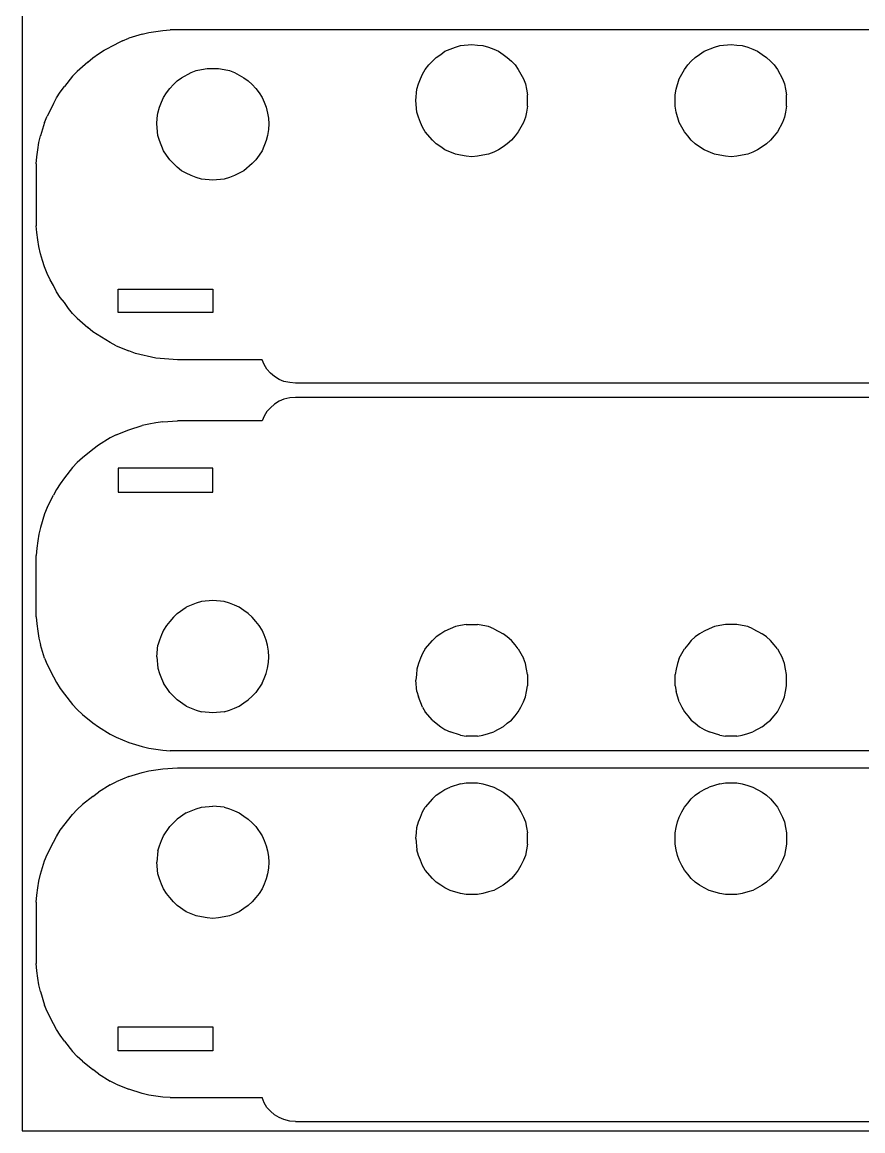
# Model space of a CAD drawing. Extents: x -4070 to 4070, y -2004 to 2004.
# Drawn here: x -4070 to -2700, y -2004 to -197 of the extents above; entities that cross this region are included whole.
import ezdxf

# ---------------------------------------------------------------- set-up
doc = ezdxf.new("R2010")
doc.units = 0
doc.header["$MEASUREMENT"] = 0
doc.layers.get('0').update_dxf_attribs({"linetype": 'CONTINUOUS'})

msp = doc.modelspace()

# ---------------------------------------------------------------- linework, layer by layer
for p, q in [((-4070.5, 2004.5), (-4070.5, -2004.5)), ((-3874.7, -216.9), (-3863.7, -214.3)), ((-3863.7, -214.3), (-3852.7, -212.6)), ((-3852.7, -212.6), (-3840.9, -210.9)), ((-3840.9, -210.9), (-3829, -210.1)), ((-1578.6, -210.1), (-3829, -210.1)), ((-3906.9, -227.9), (-3927.2, -238)), ((-3906.9, -227.9), (-3896.7, -223.6)), ((-3874.7, -216.9), (-3896.7, -223.6)), ((-3355.7, -235.5), (-3337.1, -233.8)), ((-3337.1, -233.8), (-3327.8, -234.7)), ((-3327.8, -234.7), (-3319.3, -235.5)), ((-2933.2, -235.5), (-2914.6, -233.8)), ((-2914.6, -233.8), (-2905.3, -234.7)), ((-2905.3, -234.7), (-2896.8, -235.5)), ((-3955.2, -255.8), (-3945.8, -249)), ((-3945.8, -249), (-3936.5, -243.1)), ((-3936.5, -243.1), (-3927.2, -238)), ((-3395.5, -255), (-3387.9, -249.9)), ((-3387.9, -249.9), (-3381.1, -244.8)), ((-3381.1, -244.8), (-3364.2, -238)), ((-3364.2, -238), (-3355.7, -235.5)), ((-3319.3, -235.5), (-3310, -238)), ((-3310, -238), (-3301.5, -241.4)), ((-3301.5, -241.4), (-3293.9, -244.8)), ((-3293.9, -244.8), (-3286.3, -249.9)), ((-3286.3, -249.9), (-3279.5, -255)), ((-2973, -255), (-2966.2, -249.9)), ((-2966.2, -249.9), (-2958.6, -244.8)), ((-2958.6, -244.8), (-2941.7, -238)), ((-2941.7, -238), (-2933.2, -235.5)), ((-2896.8, -235.5), (-2887.5, -238)), ((-2887.5, -238), (-2879, -241.4)), ((-2879, -241.4), (-2871.4, -244.8)), ((-2871.4, -244.8), (-2863.8, -249.9)), ((-2863.8, -249.9), (-2857, -255)), ((-3963.6, -262.6), (-3980.6, -277.8)), ((-3963.6, -262.6), (-3955.2, -255.8)), ((-3413.3, -274.4), (-3407.4, -266.8)), ((-3407.4, -266.8), (-3395.5, -255)), ((-3279.5, -255), (-3272.7, -260.9)), ((-3272.7, -260.9), (-3266.8, -266.8)), ((-3266.8, -266.8), (-3261.7, -274.4)), ((-2990.8, -274.4), (-2984.9, -266.8)), ((-2984.9, -266.8), (-2979.8, -260.9)), ((-2979.8, -260.9), (-2973, -255)), ((-2857, -255), (-2850.3, -260.9)), ((-2850.3, -260.9), (-2844.3, -266.8)), ((-2844.3, -266.8), (-2839.2, -274.4)), ((-3988.2, -285.4), (-4001.7, -302.4)), ((-3988.2, -285.4), (-3980.6, -277.8)), ((-3818, -293.1), (-3810.4, -288)), ((-3810.4, -288), (-3795.1, -279.5)), ((-3795.1, -279.5), (-3786.7, -276.1)), ((-3786.7, -276.1), (-3778.2, -274.4)), ((-3778.2, -274.4), (-3768.9, -272.8)), ((-3768.9, -272.8), (-3750.3, -272.8)), ((-3750.3, -272.8), (-3740.9, -274.4)), ((-3740.9, -274.4), (-3732.5, -276.1)), ((-3732.5, -276.1), (-3724, -279.5)), ((-3724, -279.5), (-3708.8, -288)), ((-3708.8, -288), (-3702, -293.1)), ((-3420.9, -289.7), (-3417.5, -282.1)), ((-3417.5, -282.1), (-3413.3, -274.4)), ((-3261.7, -274.4), (-3253.3, -289.7)), ((-2999.3, -289.7), (-2990.8, -274.4)), ((-2839.2, -274.4), (-2830.8, -289.7)), ((-4008.5, -311.7), (-4001.7, -302.4)), ((-3834.9, -312.5), (-3829.8, -305.8)), ((-3829.8, -305.8), (-3823.9, -299)), ((-3823.9, -299), (-3818, -293.1)), ((-3702, -293.1), (-3695.2, -299)), ((-3695.2, -299), (-3689.3, -305.8)), ((-3689.3, -305.8), (-3684.2, -312.5)), ((-3428.5, -325.2), (-3426.8, -306.6)), ((-3426.8, -306.6), (-3424.3, -298.1)), ((-3424.3, -298.1), (-3420.9, -289.7)), ((-3253.3, -289.7), (-3249.9, -298.1)), ((-3249.9, -298.1), (-3248.2, -306.6)), ((-3248.2, -306.6), (-3246.5, -315.9)), ((-3006, -315.9), (-3004.3, -306.6)), ((-3004.3, -306.6), (-2999.3, -289.7)), ((-2830.8, -289.7), (-2827.4, -298.1)), ((-2827.4, -298.1), (-2825.7, -306.6)), ((-2825.7, -306.6), (-2824, -315.9)), ((-4019.5, -330.3), (-4014.4, -321)), ((-4014.4, -321), (-4008.5, -311.7)), ((-3843.4, -327.8), (-3840, -320.2)), ((-3840, -320.2), (-3834.9, -312.5)), ((-3684.2, -312.5), (-3679.1, -320.2)), ((-3679.1, -320.2), (-3675.8, -327.8)), ((-3426.8, -343.9), (-3428.5, -325.2)), ((-3246.5, -334.5), (-3246.5, -315.9)), ((-3006, -334.5), (-3006, -315.9)), ((-2824, -334.5), (-2824, -315.9)), ((-4019.5, -330.3), (-4029.7, -350.6)), ((-3849.3, -345.6), (-3846.8, -336.2)), ((-3846.8, -336.2), (-3843.4, -327.8)), ((-3675.8, -327.8), (-3672.4, -336.2)), ((-3672.4, -336.2), (-3670.7, -345.6)), ((-3246.5, -334.5), (-3248.2, -343.9)), ((-3004.3, -343.9), (-3006, -334.5)), ((-2824, -334.5), (-2825.7, -343.9)), ((-4033.9, -360.8), (-4040.7, -382.8)), ((-4033.9, -360.8), (-4029.7, -350.6)), ((-3851, -363.3), (-3850.2, -354)), ((-3850.2, -354), (-3849.3, -345.6)), ((-3670.7, -345.6), (-3669, -354)), ((-3669, -354), (-3668.1, -363.3)), ((-3424.3, -352.3), (-3426.8, -343.9)), ((-3420.9, -360.8), (-3424.3, -352.3)), ((-3417.5, -368.4), (-3420.9, -360.8)), ((-3253.3, -360.8), (-3261.7, -376)), ((-3249.9, -352.3), (-3253.3, -360.8)), ((-3248.2, -343.9), (-3249.9, -352.3)), ((-2999.3, -360.8), (-3004.3, -343.9)), ((-2990.8, -376), (-2999.3, -360.8)), ((-2830.8, -360.8), (-2839.2, -376)), ((-2827.4, -352.3), (-2830.8, -360.8)), ((-2825.7, -343.9), (-2827.4, -352.3)), ((-3849.3, -382), (-3851, -363.3)), ((-3669, -372.6), (-3670.7, -382)), ((-3668.1, -363.3), (-3669, -372.6)), ((-3413.3, -376), (-3417.5, -368.4)), ((-3401.4, -389.6), (-3413.3, -376)), ((-3261.7, -376), (-3266.8, -382.8)), ((-2984.9, -382.8), (-2990.8, -376)), ((-2839.2, -376), (-2844.3, -382.8)), ((-4044.9, -405.7), (-4043.2, -393.8)), ((-4043.2, -393.8), (-4040.7, -382.8)), ((-3846.8, -390.4), (-3849.3, -382)), ((-3840, -407.4), (-3846.8, -390.4)), ((-3672.4, -390.4), (-3679.1, -407.4)), ((-3670.7, -382), (-3672.4, -390.4)), ((-3395.5, -395.5), (-3401.4, -389.6)), ((-3387.9, -400.6), (-3395.5, -395.5)), ((-3279.5, -395.5), (-3286.3, -400.6)), ((-3272.7, -389.6), (-3279.5, -395.5)), ((-3266.8, -382.8), (-3272.7, -389.6)), ((-2979.8, -389.6), (-2984.9, -382.8)), ((-2973, -395.5), (-2979.8, -389.6)), ((-2966.2, -400.6), (-2973, -395.5)), ((-2857, -395.5), (-2863.8, -400.6)), ((-2850.3, -389.6), (-2857, -395.5)), ((-2844.3, -382.8), (-2850.3, -389.6)), ((-4046.6, -416.7), (-4044.9, -405.7)), ((-3834.9, -414.1), (-3840, -407.4)), ((-3829.8, -421.8), (-3834.9, -414.1)), ((-3684.2, -414.1), (-3689.3, -421.8)), ((-3679.1, -407.4), (-3684.2, -414.1)), ((-3381.1, -405.7), (-3387.9, -400.6)), ((-3364.2, -412.4), (-3381.1, -405.7)), ((-3355.7, -414.1), (-3364.2, -412.4)), ((-3346.4, -415.8), (-3355.7, -414.1)), ((-3319.3, -414.1), (-3327.8, -415.8)), ((-3310, -412.4), (-3319.3, -414.1)), ((-3301.5, -409.1), (-3310, -412.4)), ((-3293.9, -405.7), (-3301.5, -409.1)), ((-3286.3, -400.6), (-3293.9, -405.7)), ((-2958.6, -405.7), (-2966.2, -400.6)), ((-2941.7, -412.4), (-2958.6, -405.7)), ((-2933.2, -414.1), (-2941.7, -412.4)), ((-2923.9, -415.8), (-2933.2, -414.1)), ((-2896.8, -414.1), (-2905.3, -415.8)), ((-2887.5, -412.4), (-2896.8, -414.1)), ((-2879, -409.1), (-2887.5, -412.4)), ((-2871.4, -405.7), (-2879, -409.1)), ((-2863.8, -400.6), (-2871.4, -405.7)), ((-4047.4, -428.5), (-4046.6, -416.7)), ((-4047.4, -428.5), (-4047.4, -529.3)), ((-3818, -433.6), (-3829.8, -421.8)), ((-3810.4, -439.5), (-3818, -433.6)), ((-3695.2, -427.7), (-3708.8, -439.5)), ((-3689.3, -421.8), (-3695.2, -427.7)), ((-3337.1, -416.7), (-3346.4, -415.8)), ((-3327.8, -415.8), (-3337.1, -416.7)), ((-2914.6, -416.7), (-2923.9, -415.8)), ((-2905.3, -415.8), (-2914.6, -416.7)), ((-3802.8, -443.8), (-3810.4, -439.5)), ((-3795.1, -447.2), (-3802.8, -443.8)), ((-3786.7, -450.5), (-3795.1, -447.2)), ((-3778.2, -453.1), (-3786.7, -450.5)), ((-3732.5, -450.5), (-3740.9, -453.1)), ((-3724, -447.2), (-3732.5, -450.5)), ((-3716.4, -443.8), (-3724, -447.2)), ((-3708.8, -439.5), (-3716.4, -443.8)), ((-3759.6, -454.8), (-3778.2, -453.1)), ((-3740.9, -453.1), (-3759.6, -454.8)), ((-4046.6, -540.3), (-4047.4, -529.3)), ((-4044.9, -552.1), (-4046.6, -540.3)), ((-4043.2, -563.1), (-4044.9, -552.1)), ((-4040.7, -575), (-4043.2, -563.1)), ((-4037.3, -586), (-4040.7, -575)), ((-4033.9, -596.2), (-4037.3, -586)), ((-4029.7, -607.2), (-4033.9, -596.2)), ((-4024.6, -617.3), (-4029.7, -607.2)), ((-4019.5, -626.6), (-4024.6, -617.3)), ((-4014.4, -636.8), (-4019.5, -626.6)), ((-4008.5, -646.1), (-4014.4, -636.8)), ((-4001.7, -654.6), (-4008.5, -646.1)), ((-3913.7, -670.7), (-3913.7, -632.6)), ((-3913.7, -632.6), (-3759.6, -632.6)), ((-3759.6, -632.6), (-3759.6, -670.7)), ((-3994.9, -663.9), (-4001.7, -654.6)), ((-3988.2, -672.4), (-3994.9, -663.9)), ((-3980.6, -680), (-3988.2, -672.4)), ((-3980.6, -680), (-3963.6, -695.2)), ((-3759.6, -670.7), (-3913.7, -670.7)), ((-3955.2, -702), (-3963.6, -695.2)), ((-3927.2, -719.8), (-3955.2, -702)), ((-3917.1, -724.9), (-3927.2, -719.8)), ((-3917.1, -724.9), (-3896.7, -733.3)), ((-3885.7, -737.6), (-3896.7, -733.3)), ((-3852.7, -745.2), (-3885.7, -737.6)), ((-3817.1, -747.7), (-3852.7, -745.2)), ((-3679.1, -747.7), (-3817.1, -747.7)), ((-3675.8, -755.3), (-3679.1, -747.7)), ((-3671.5, -763), (-3675.8, -755.3)), ((-3665.6, -769.7), (-3671.5, -763)), ((-3658.8, -774.8), (-3665.6, -769.7)), ((-3651.2, -779.9), (-3658.8, -774.8)), ((-3643.6, -783.3), (-3651.2, -779.9)), ((-3634.3, -785), (-3643.6, -783.3)), ((-3625, -785.8), (-3634.3, -785)), ((-1781.8, -785.8), (-3625, -785.8)), ((-3643.6, -811.7), (-3651.2, -815.1)), ((-3634.3, -810), (-3643.6, -811.7)), ((-3625, -809.2), (-3634.3, -810)), ((-1781.8, -809.2), (-3625, -809.2)), ((-3665.6, -826.1), (-3671.5, -832.1)), ((-3658.8, -820.2), (-3665.6, -826.1)), ((-3651.2, -815.1), (-3658.8, -820.2)), ((-3840.9, -849), (-3852.7, -850.7)), ((-3840.9, -849), (-3817.1, -847.3)), ((-3679.1, -847.3), (-3817.1, -847.3)), ((-3675.8, -839.7), (-3679.1, -847.3)), ((-3671.5, -832.1), (-3675.8, -839.7)), ((-3917.1, -870.2), (-3896.7, -861.7)), ((-3896.7, -861.7), (-3874.7, -854.9)), ((-3863.7, -852.4), (-3874.7, -854.9)), ((-3852.7, -850.7), (-3863.7, -852.4)), ((-3927.2, -875.2), (-3945.8, -887.1)), ((-3917.1, -870.2), (-3927.2, -875.2)), ((-3955.2, -893.9), (-3972.1, -907.4)), ((-3945.8, -887.1), (-3955.2, -893.9)), ((-3980.6, -915), (-3988.2, -923.5)), ((-3972.1, -907.4), (-3980.6, -915)), ((-3988.2, -923.5), (-4001.7, -940.4)), ((-3759.6, -924.3), (-3913.7, -924.3)), ((-3913.7, -924.3), (-3913.7, -963.3)), ((-3759.6, -963.3), (-3759.6, -924.3)), ((-4008.5, -949.7), (-4014.4, -959.1)), ((-4001.7, -940.4), (-4008.5, -949.7)), ((-4029.7, -988.7), (-4019.5, -968.4)), ((-4014.4, -959.1), (-4019.5, -968.4)), ((-3913.7, -963.3), (-3759.6, -963.3)), ((-4029.7, -988.7), (-4033.9, -998.8)), ((-4033.9, -998.8), (-4040.7, -1020.9)), ((-4040.7, -1020.9), (-4043.2, -1031.9)), ((-4044.9, -1042.9), (-4046.6, -1054.7)), ((-4043.2, -1031.9), (-4044.9, -1042.9)), ((-4046.6, -1054.7), (-4047.4, -1066.6)), ((-4047.4, -1166.5), (-4047.4, -1066.6)), ((-3818, -1161.4), (-3802.8, -1151.2)), ((-3795.1, -1147.9), (-3802.8, -1151.2)), ((-3786.7, -1144.5), (-3795.1, -1147.9)), ((-3778.2, -1141.9), (-3786.7, -1144.5)), ((-3759.6, -1140.2), (-3778.2, -1141.9)), ((-3740.9, -1141.9), (-3759.6, -1140.2)), ((-3732.5, -1144.5), (-3740.9, -1141.9)), ((-3724, -1147.9), (-3732.5, -1144.5)), ((-3716.4, -1151.2), (-3724, -1147.9)), ((-3708.8, -1156.3), (-3716.4, -1151.2)), ((-3702, -1161.4), (-3708.8, -1156.3)), ((-4047.4, -1166.5), (-4046.6, -1178.3)), ((-3829.8, -1174.1), (-3834.9, -1180.9)), ((-3823.9, -1167.3), (-3829.8, -1174.1)), ((-3818, -1161.4), (-3823.9, -1167.3)), ((-3695.2, -1167.3), (-3702, -1161.4)), ((-3689.3, -1174.1), (-3695.2, -1167.3)), ((-3684.2, -1180.9), (-3689.3, -1174.1)), ((-4046.6, -1178.3), (-4044.9, -1190.2)), ((-4044.9, -1190.2), (-4043.2, -1201.2)), ((-3840, -1188.5), (-3843.4, -1196.1)), ((-3834.9, -1180.9), (-3840, -1188.5)), ((-3679.1, -1188.5), (-3684.2, -1180.9)), ((-3675.8, -1196.1), (-3679.1, -1188.5)), ((-3381.1, -1190.2), (-3387.9, -1194.4)), ((-3372.6, -1186), (-3381.1, -1190.2)), ((-3364.2, -1182.6), (-3372.6, -1186)), ((-3355.7, -1180.9), (-3364.2, -1182.6)), ((-3346.4, -1179.2), (-3355.7, -1180.9)), ((-3346.4, -1179.2), (-3327.8, -1179.2)), ((-3319.3, -1180.9), (-3327.8, -1179.2)), ((-3310, -1182.6), (-3319.3, -1180.9)), ((-3301.5, -1186), (-3310, -1182.6)), ((-3301.5, -1186), (-3286.3, -1194.4)), ((-2958.6, -1190.2), (-2966.2, -1194.4)), ((-2950.2, -1186), (-2958.6, -1190.2)), ((-2941.7, -1182.6), (-2950.2, -1186)), ((-2933.2, -1180.9), (-2941.7, -1182.6)), ((-2923.9, -1179.2), (-2933.2, -1180.9)), ((-2905.3, -1179.2), (-2923.9, -1179.2)), ((-2896.8, -1180.9), (-2905.3, -1179.2)), ((-2887.5, -1182.6), (-2896.8, -1180.9)), ((-2879, -1186), (-2887.5, -1182.6)), ((-2879, -1186), (-2863.8, -1194.4)), ((-4043.2, -1201.2), (-4040.7, -1212.2)), ((-3846.8, -1204.6), (-3849.3, -1213.1)), ((-3843.4, -1196.1), (-3846.8, -1204.6)), ((-3672.4, -1204.6), (-3675.8, -1196.1)), ((-3670.7, -1213.1), (-3672.4, -1204.6)), ((-3413.3, -1219), (-3401.4, -1205.4)), ((-3395.5, -1199.5), (-3401.4, -1205.4)), ((-3387.9, -1194.4), (-3395.5, -1199.5)), ((-3279.5, -1199.5), (-3286.3, -1194.4)), ((-3272.7, -1205.4), (-3279.5, -1199.5)), ((-3266.8, -1212.2), (-3272.7, -1205.4)), ((-2979.8, -1205.4), (-2984.9, -1212.2)), ((-2973, -1199.5), (-2979.8, -1205.4)), ((-2966.2, -1194.4), (-2973, -1199.5)), ((-2857, -1199.5), (-2863.8, -1194.4)), ((-2850.3, -1205.4), (-2857, -1199.5)), ((-2844.3, -1212.2), (-2850.3, -1205.4)), ((-4033.9, -1234.2), (-4040.7, -1212.2)), ((-3851, -1231.7), (-3849.3, -1213.1)), ((-3669, -1222.4), (-3670.7, -1213.1)), ((-3668.1, -1231.7), (-3669, -1222.4)), ((-3417.5, -1226.6), (-3420.9, -1234.2)), ((-3413.3, -1219), (-3417.5, -1226.6)), ((-3261.7, -1219), (-3266.8, -1212.2)), ((-3261.7, -1219), (-3253.3, -1234.2)), ((-2999.3, -1234.2), (-2990.8, -1219)), ((-2984.9, -1212.2), (-2990.8, -1219)), ((-2839.2, -1219), (-2844.3, -1212.2)), ((-2839.2, -1219), (-2830.8, -1234.2)), ((-4033.9, -1234.2), (-4029.7, -1244.4)), ((-4029.7, -1244.4), (-4019.5, -1264.7)), ((-3851, -1231.7), (-3849.3, -1250.3)), ((-3670.7, -1250.3), (-3669, -1241)), ((-3669, -1241), (-3668.1, -1231.7)), ((-3424.3, -1242.7), (-3426.8, -1252)), ((-3420.9, -1234.2), (-3424.3, -1242.7)), ((-3249.9, -1242.7), (-3253.3, -1234.2)), ((-3248.2, -1252), (-3249.9, -1242.7)), ((-3001.8, -1242.7), (-3004.3, -1252)), ((-2999.3, -1234.2), (-3001.8, -1242.7)), ((-2827.4, -1242.7), (-2830.8, -1234.2)), ((-2825.7, -1252), (-2827.4, -1242.7)), ((-4019.5, -1264.7), (-4014.4, -1274)), ((-3849.3, -1250.3), (-3846.8, -1258.8)), ((-3846.8, -1258.8), (-3843.4, -1267.2)), ((-3675.8, -1267.2), (-3672.4, -1258.8)), ((-3672.4, -1258.8), (-3670.7, -1250.3)), ((-3427.7, -1260.5), (-3428.5, -1269.8)), ((-3426.8, -1252), (-3427.7, -1260.5)), ((-3246.5, -1260.5), (-3248.2, -1252)), ((-3246.5, -1260.5), (-3246.5, -1279.1)), ((-3004.3, -1252), (-3006, -1260.5)), ((-3006, -1279.1), (-3006, -1260.5)), ((-2824, -1260.5), (-2825.7, -1252)), ((-2824, -1279.1), (-2824, -1260.5)), ((-4014.4, -1274), (-4008.5, -1283.3)), ((-3843.4, -1267.2), (-3840, -1274.9)), ((-3829.8, -1290.1), (-3840, -1274.9)), ((-3679.1, -1274.9), (-3689.3, -1290.1)), ((-3679.1, -1274.9), (-3675.8, -1267.2)), ((-3426.8, -1288.4), (-3428.5, -1269.8)), ((-3248.2, -1288.4), (-3246.5, -1279.1)), ((-3006, -1279.1), (-3004.3, -1288.4)), ((-2825.7, -1288.4), (-2824, -1279.1)), ((-4008.5, -1283.3), (-4001.7, -1292.6)), ((-4001.7, -1292.6), (-3988.2, -1309.6)), ((-3818, -1302), (-3829.8, -1290.1)), ((-3702, -1302), (-3695.2, -1296)), ((-3695.2, -1296), (-3689.3, -1290.1)), ((-3426.8, -1288.4), (-3424.3, -1296.9)), ((-3417.5, -1313.8), (-3424.3, -1296.9)), ((-3253.3, -1305.3), (-3249.9, -1296.9)), ((-3249.9, -1296.9), (-3248.2, -1288.4)), ((-2999.3, -1305.3), (-3004.3, -1288.4)), ((-2830.8, -1305.3), (-2827.4, -1296.9)), ((-2827.4, -1296.9), (-2825.7, -1288.4)), ((-3988.2, -1309.6), (-3980.6, -1318)), ((-3980.6, -1318), (-3972.1, -1325.7)), ((-3802.8, -1312.1), (-3818, -1302)), ((-3802.8, -1312.1), (-3795.1, -1315.5)), ((-3795.1, -1315.5), (-3786.7, -1318.9)), ((-3786.7, -1318.9), (-3778.2, -1321.4)), ((-3740.9, -1321.4), (-3732.5, -1318.9)), ((-3732.5, -1318.9), (-3724, -1315.5)), ((-3724, -1315.5), (-3716.4, -1312.1)), ((-3716.4, -1312.1), (-3708.8, -1307)), ((-3708.8, -1307), (-3702, -1302)), ((-3417.5, -1313.8), (-3413.3, -1321.4)), ((-3261.7, -1321.4), (-3257.5, -1313.8)), ((-3257.5, -1313.8), (-3253.3, -1305.3)), ((-2999.3, -1305.3), (-2995, -1313.8)), ((-2995, -1313.8), (-2990.8, -1321.4)), ((-2839.2, -1321.4), (-2835, -1313.8)), ((-2835, -1313.8), (-2830.8, -1305.3)), ((-3972.1, -1325.7), (-3955.2, -1339.2)), ((-3759.6, -1323.1), (-3778.2, -1321.4)), ((-3740.9, -1321.4), (-3759.6, -1323.1)), ((-3401.4, -1335), (-3413.3, -1321.4)), ((-3401.4, -1335), (-3395.5, -1340.1)), ((-3279.5, -1340.1), (-3272.7, -1335)), ((-3272.7, -1335), (-3266.8, -1328.2)), ((-3266.8, -1328.2), (-3261.7, -1321.4)), ((-2990.8, -1321.4), (-2984.9, -1328.2)), ((-2984.9, -1328.2), (-2979.8, -1335)), ((-2979.8, -1335), (-2973, -1340.1)), ((-2857, -1340.1), (-2850.3, -1335)), ((-2850.3, -1335), (-2844.3, -1328.2)), ((-2844.3, -1328.2), (-2839.2, -1321.4)), ((-3955.2, -1339.2), (-3945.8, -1346)), ((-3945.8, -1346), (-3927.2, -1357.8)), ((-3395.5, -1340.1), (-3387.9, -1346)), ((-3387.9, -1346), (-3381.1, -1350.2)), ((-3381.1, -1350.2), (-3372.6, -1354.4)), ((-3355.7, -1359.5), (-3372.6, -1354.4)), ((-3310, -1357), (-3301.5, -1354.4)), ((-3286.3, -1346), (-3301.5, -1354.4)), ((-3286.3, -1346), (-3279.5, -1340.1)), ((-2973, -1340.1), (-2966.2, -1346)), ((-2966.2, -1346), (-2958.6, -1350.2)), ((-2958.6, -1350.2), (-2950.2, -1354.4)), ((-2933.2, -1359.5), (-2950.2, -1354.4)), ((-2887.5, -1357), (-2879, -1354.4)), ((-2863.8, -1346), (-2879, -1354.4)), ((-2863.8, -1346), (-2857, -1340.1)), ((-3927.2, -1357.8), (-3917.1, -1362.9)), ((-3917.1, -1362.9), (-3896.7, -1371.4)), ((-3896.7, -1371.4), (-3874.7, -1378.2)), ((-3355.7, -1359.5), (-3346.4, -1361.2)), ((-3327.8, -1361.2), (-3346.4, -1361.2)), ((-3327.8, -1361.2), (-3319.3, -1359.5)), ((-3319.3, -1359.5), (-3310, -1357)), ((-2933.2, -1359.5), (-2923.9, -1361.2)), ((-2905.3, -1361.2), (-2923.9, -1361.2)), ((-2905.3, -1361.2), (-2896.8, -1359.5)), ((-2896.8, -1359.5), (-2887.5, -1357)), ((-3874.7, -1378.2), (-3863.7, -1380.7)), ((-3863.7, -1380.7), (-3852.7, -1382.4)), ((-3852.7, -1382.4), (-3840.9, -1384.1)), ((-3840.9, -1384.1), (-3829, -1384.9)), ((-1578.6, -1384.9), (-3829, -1384.9)), ((-3896.7, -1427.1), (-3917.1, -1435.6)), ((-3896.7, -1427.1), (-3874.7, -1420.4)), ((-3874.7, -1420.4), (-3863.7, -1417.8)), ((-3863.7, -1417.8), (-3852.7, -1416.1)), ((-3852.7, -1416.1), (-3840.9, -1414.4)), ((-3840.9, -1414.4), (-3817.1, -1412.7)), ((-3817.1, -1412.7), (-1590.4, -1412.7)), ((-3927.2, -1440.7), (-3945.8, -1452.5)), ((-3927.2, -1440.7), (-3917.1, -1435.6)), ((-3381.1, -1448.3), (-3372.6, -1444.1)), ((-3355.7, -1439), (-3372.6, -1444.1)), ((-3355.7, -1439), (-3346.4, -1437.3)), ((-3346.4, -1437.3), (-3327.8, -1437.3)), ((-3327.8, -1437.3), (-3319.3, -1439)), ((-3319.3, -1439), (-3310, -1441.5)), ((-3310, -1441.5), (-3301.5, -1444.1)), ((-3301.5, -1444.1), (-3286.3, -1452.5)), ((-2958.6, -1448.3), (-2950.2, -1444.1)), ((-2933.2, -1439), (-2950.2, -1444.1)), ((-2933.2, -1439), (-2923.9, -1437.3)), ((-2923.9, -1437.3), (-2905.3, -1437.3)), ((-2905.3, -1437.3), (-2896.8, -1439)), ((-2896.8, -1439), (-2887.5, -1441.5)), ((-2887.5, -1441.5), (-2879, -1444.1)), ((-2879, -1444.1), (-2863.8, -1452.5)), ((-3955.2, -1459.3), (-3972.1, -1472.8)), ((-3955.2, -1459.3), (-3945.8, -1452.5)), ((-3401.4, -1463.5), (-3413.3, -1477.1)), ((-3401.4, -1463.5), (-3395.5, -1457.6)), ((-3395.5, -1457.6), (-3387.9, -1452.5)), ((-3387.9, -1452.5), (-3381.1, -1448.3)), ((-3286.3, -1452.5), (-3279.5, -1457.6)), ((-3279.5, -1457.6), (-3272.7, -1463.5)), ((-3272.7, -1463.5), (-3266.8, -1470.3)), ((-2984.9, -1470.3), (-2979.8, -1463.5)), ((-2979.8, -1463.5), (-2973, -1457.6)), ((-2973, -1457.6), (-2966.2, -1452.5)), ((-2966.2, -1452.5), (-2958.6, -1448.3)), ((-2863.8, -1452.5), (-2857, -1457.6)), ((-2857, -1457.6), (-2850.3, -1463.5)), ((-2850.3, -1463.5), (-2844.3, -1470.3)), ((-3988.2, -1488.9), (-3980.6, -1480.5)), ((-3980.6, -1480.5), (-3972.1, -1472.8)), ((-3795.1, -1483), (-3786.7, -1479.6)), ((-3786.7, -1479.6), (-3778.2, -1477.1)), ((-3778.2, -1477.1), (-3759.6, -1475.4)), ((-3740.9, -1477.1), (-3759.6, -1475.4)), ((-3740.9, -1477.1), (-3732.5, -1479.6)), ((-3732.5, -1479.6), (-3724, -1483)), ((-3417.5, -1484.7), (-3413.3, -1477.1)), ((-3266.8, -1470.3), (-3261.7, -1477.1)), ((-3261.7, -1477.1), (-3257.5, -1484.7)), ((-2995, -1484.7), (-2990.8, -1477.1)), ((-2990.8, -1477.1), (-2984.9, -1470.3)), ((-2844.3, -1470.3), (-2839.2, -1477.1)), ((-2839.2, -1477.1), (-2835, -1484.7)), ((-4008.5, -1514.3), (-3988.2, -1488.9)), ((-3829.8, -1508.4), (-3818, -1496.5)), ((-3802.8, -1486.4), (-3818, -1496.5)), ((-3802.8, -1486.4), (-3795.1, -1483)), ((-3724, -1483), (-3716.4, -1486.4)), ((-3716.4, -1486.4), (-3708.8, -1491.5)), ((-3708.8, -1491.5), (-3702, -1496.5)), ((-3702, -1496.5), (-3695.2, -1502.5)), ((-3424.3, -1500.8), (-3420.9, -1493.2)), ((-3420.9, -1493.2), (-3417.5, -1484.7)), ((-3257.5, -1484.7), (-3253.3, -1493.2)), ((-3253.3, -1493.2), (-3249.9, -1500.8)), ((-3001.8, -1500.8), (-2999.3, -1493.2)), ((-2999.3, -1493.2), (-2995, -1484.7)), ((-2835, -1484.7), (-2830.8, -1493.2)), ((-2830.8, -1493.2), (-2827.4, -1500.8)), ((-4014.4, -1524.5), (-4008.5, -1514.3)), ((-3840, -1523.6), (-3829.8, -1508.4)), ((-3695.2, -1502.5), (-3689.3, -1508.4)), ((-3689.3, -1508.4), (-3679.1, -1523.6)), ((-3427.7, -1518.6), (-3426.8, -1510.1)), ((-3426.8, -1510.1), (-3424.3, -1500.8)), ((-3249.9, -1500.8), (-3248.2, -1510.1)), ((-3248.2, -1510.1), (-3246.5, -1518.6)), ((-3006, -1518.6), (-3004.3, -1510.1)), ((-3004.3, -1510.1), (-3001.8, -1500.8)), ((-2827.4, -1500.8), (-2825.7, -1510.1)), ((-2825.7, -1510.1), (-2824, -1518.6)), ((-4029.7, -1554.1), (-4019.5, -1533.8)), ((-4019.5, -1533.8), (-4014.4, -1524.5)), ((-3846.8, -1539.7), (-3843.4, -1531.3)), ((-3843.4, -1531.3), (-3840, -1523.6)), ((-3679.1, -1523.6), (-3675.8, -1531.3)), ((-3675.8, -1531.3), (-3672.4, -1539.7)), ((-3428.5, -1527.9), (-3427.7, -1518.6)), ((-3428.5, -1527.9), (-3426.8, -1546.5)), ((-3246.5, -1537.2), (-3246.5, -1518.6)), ((-3006, -1537.2), (-3006, -1518.6)), ((-2824, -1518.6), (-2824, -1537.2)), ((-3849.3, -1548.2), (-3851, -1566.8)), ((-3849.3, -1548.2), (-3846.8, -1539.7)), ((-3672.4, -1539.7), (-3670.7, -1548.2)), ((-3670.7, -1548.2), (-3669, -1557.5)), ((-3424.3, -1555.8), (-3426.8, -1546.5)), ((-3246.5, -1537.2), (-3249.9, -1555.8)), ((-3004.3, -1546.5), (-3006, -1537.2)), ((-3001.8, -1555.8), (-3004.3, -1546.5)), ((-2824, -1537.2), (-2827.4, -1555.8)), ((-4040.7, -1586.3), (-4033.9, -1564.3)), ((-4033.9, -1564.3), (-4029.7, -1554.1)), ((-3849.3, -1585.4), (-3851, -1566.8)), ((-3669, -1557.5), (-3668.1, -1566.8)), ((-3668.1, -1566.8), (-3669, -1576.1)), ((-3420.9, -1563.4), (-3424.3, -1555.8)), ((-3417.5, -1571.9), (-3420.9, -1563.4)), ((-3413.3, -1579.5), (-3417.5, -1571.9)), ((-3257.5, -1571.9), (-3261.7, -1579.5)), ((-3253.3, -1563.4), (-3257.5, -1571.9)), ((-3249.9, -1555.8), (-3253.3, -1563.4)), ((-2999.3, -1563.4), (-3001.8, -1555.8)), ((-2995, -1571.9), (-2999.3, -1563.4)), ((-2990.8, -1579.5), (-2995, -1571.9)), ((-2835, -1571.9), (-2839.2, -1579.5)), ((-2830.8, -1563.4), (-2835, -1571.9)), ((-2827.4, -1555.8), (-2830.8, -1563.4)), ((-4043.2, -1597.3), (-4040.7, -1586.3)), ((-3846.8, -1593.9), (-3849.3, -1585.4)), ((-3670.7, -1585.4), (-3672.4, -1593.9)), ((-3669, -1576.1), (-3670.7, -1585.4)), ((-3401.4, -1593.1), (-3413.3, -1579.5)), ((-3266.8, -1586.3), (-3272.7, -1593.1)), ((-3261.7, -1579.5), (-3266.8, -1586.3)), ((-2984.9, -1586.3), (-2990.8, -1579.5)), ((-2979.8, -1593.1), (-2984.9, -1586.3)), ((-2844.3, -1586.3), (-2850.3, -1593.1)), ((-2839.2, -1579.5), (-2844.3, -1586.3)), ((-4044.9, -1608.3), (-4043.2, -1597.3)), ((-3843.4, -1602.4), (-3846.8, -1593.9)), ((-3840, -1610), (-3843.4, -1602.4)), ((-3675.8, -1602.4), (-3679.1, -1610)), ((-3672.4, -1593.9), (-3675.8, -1602.4)), ((-3395.5, -1599), (-3401.4, -1593.1)), ((-3387.9, -1604.1), (-3395.5, -1599)), ((-3381.1, -1608.3), (-3387.9, -1604.1)), ((-3286.3, -1604.1), (-3301.5, -1612.5)), ((-3279.5, -1599), (-3286.3, -1604.1)), ((-3272.7, -1593.1), (-3279.5, -1599)), ((-2973, -1599), (-2979.8, -1593.1)), ((-2966.2, -1604.1), (-2973, -1599)), ((-2958.6, -1608.3), (-2966.2, -1604.1)), ((-2863.8, -1604.1), (-2879, -1612.5)), ((-2857, -1599), (-2863.8, -1604.1)), ((-2850.3, -1593.1), (-2857, -1599)), ((-4047.4, -1632), (-4046.6, -1620.2)), ((-4046.6, -1620.2), (-4044.9, -1608.3)), ((-3834.9, -1617.6), (-3840, -1610)), ((-3829.8, -1624.4), (-3834.9, -1617.6)), ((-3823.9, -1631.2), (-3829.8, -1624.4)), ((-3689.3, -1624.4), (-3695.2, -1631.2)), ((-3684.2, -1617.6), (-3689.3, -1624.4)), ((-3679.1, -1610), (-3684.2, -1617.6)), ((-3372.6, -1612.5), (-3381.1, -1608.3)), ((-3355.7, -1617.6), (-3372.6, -1612.5)), ((-3346.4, -1619.3), (-3355.7, -1617.6)), ((-3327.8, -1619.3), (-3346.4, -1619.3)), ((-3319.3, -1617.6), (-3327.8, -1619.3)), ((-3310, -1615.1), (-3319.3, -1617.6)), ((-3301.5, -1612.5), (-3310, -1615.1)), ((-2950.2, -1612.5), (-2958.6, -1608.3)), ((-2933.2, -1617.6), (-2950.2, -1612.5)), ((-2923.9, -1619.3), (-2933.2, -1617.6)), ((-2905.3, -1619.3), (-2923.9, -1619.3)), ((-2896.8, -1617.6), (-2905.3, -1619.3)), ((-2887.5, -1615.1), (-2896.8, -1617.6)), ((-2879, -1612.5), (-2887.5, -1615.1)), ((-4047.4, -1632), (-4047.4, -1731.9)), ((-3818, -1637.1), (-3823.9, -1631.2)), ((-3802.8, -1647.3), (-3818, -1637.1)), ((-3708.8, -1642.2), (-3716.4, -1647.3)), ((-3702, -1637.1), (-3708.8, -1642.2)), ((-3695.2, -1631.2), (-3702, -1637.1)), ((-3795.1, -1650.6), (-3802.8, -1647.3)), ((-3786.7, -1654), (-3795.1, -1650.6)), ((-3778.2, -1655.7), (-3786.7, -1654)), ((-3768.9, -1657.4), (-3778.2, -1655.7)), ((-3759.6, -1658.3), (-3768.9, -1657.4)), ((-3750.3, -1657.4), (-3759.6, -1658.3)), ((-3740.9, -1655.7), (-3750.3, -1657.4)), ((-3732.5, -1654), (-3740.9, -1655.7)), ((-3724, -1650.6), (-3732.5, -1654)), ((-3716.4, -1647.3), (-3724, -1650.6)), ((-4046.6, -1743.8), (-4047.4, -1731.9)), ((-4044.9, -1755.6), (-4046.6, -1743.8)), ((-4043.2, -1766.6), (-4044.9, -1755.6)), ((-4040.7, -1777.6), (-4043.2, -1766.6)), ((-4040.7, -1777.6), (-4033.9, -1799.7)), ((-4029.7, -1809.8), (-4033.9, -1799.7)), ((-4019.5, -1830.1), (-4029.7, -1809.8)), ((-4014.4, -1839.4), (-4019.5, -1830.1)), ((-4008.5, -1848.8), (-4014.4, -1839.4)), ((-3913.7, -1874.2), (-3913.7, -1835.2)), ((-3913.7, -1835.2), (-3759.6, -1835.2)), ((-3759.6, -1835.2), (-3759.6, -1874.2)), ((-4001.7, -1858.1), (-4008.5, -1848.8)), ((-4001.7, -1858.1), (-3988.2, -1875)), ((-3980.6, -1883.5), (-3988.2, -1875)), ((-3759.6, -1874.2), (-3913.7, -1874.2)), ((-3972.1, -1891.1), (-3980.6, -1883.5)), ((-3972.1, -1891.1), (-3955.2, -1904.6)), ((-3945.8, -1911.4), (-3955.2, -1904.6)), ((-3945.8, -1911.4), (-3927.2, -1923.3)), ((-3917.1, -1928.3), (-3927.2, -1923.3)), ((-3917.1, -1928.3), (-3896.7, -1936.8)), ((-3874.7, -1943.6), (-3896.7, -1936.8)), ((-3863.7, -1946.1), (-3874.7, -1943.6)), ((-3852.7, -1947.8), (-3863.7, -1946.1)), ((-3840.9, -1949.5), (-3852.7, -1947.8)), ((-3829, -1950.4), (-3840.9, -1949.5)), ((-3829, -1950.4), (-3679.1, -1950.4)), ((-3675.8, -1958.8), (-3679.1, -1950.4)), ((-3671.5, -1966.4), (-3675.8, -1958.8)), ((-3665.6, -1972.4), (-3671.5, -1966.4)), ((-3658.8, -1978.3), (-3665.6, -1972.4)), ((-3651.2, -1982.5), (-3658.8, -1978.3)), ((-3643.6, -1985.9), (-3651.2, -1982.5)), ((-3634.3, -1988.5), (-3643.6, -1985.9)), ((-4070.5, -2004.5), (4070.5, -2004.5)), ((-3625, -1989.3), (-3634.3, -1988.5)), ((-3625, -1989.3), (-1781.8, -1989.3))]:
    msp.add_line(p, q)

doc.saveas('drawing.dxf')
